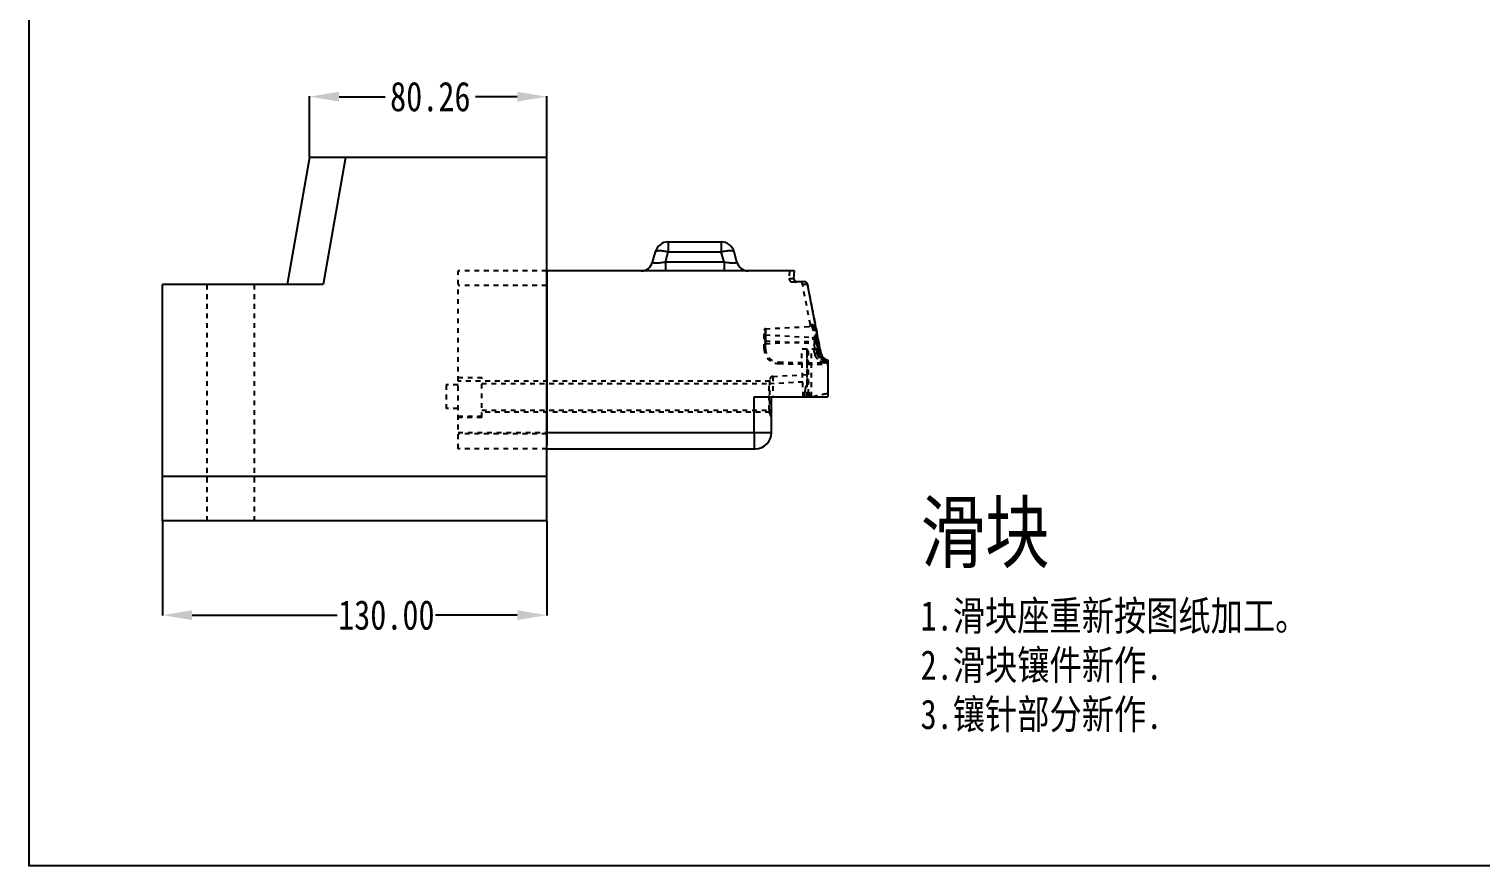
# Model space of a CAD drawing. Header units: millimetres. Extents: x 3432 to 5032, y -1628 to -1061.
# Drawn here: x 3431.5 to 3922.9, y -1627.5 to -1344.2 of the extents above; entities that cross this region are included whole.
import ezdxf

# ---------------------------------------------------------------- set-up
doc = ezdxf.new("R2010")
doc.units = ezdxf.units.MM
doc.header["$LTSCALE"] = 16.335
doc.header["$PDMODE"] = 3
doc.header["$PDSIZE"] = 0.3125
doc.linetypes.add('HIDDEN', pattern=[0.2, 0.1, -0.1])
doc.layers.get('0').update_dxf_attribs({"linetype": 'CONTINUOUS'})
doc.layers.get('Defpoints').update_dxf_attribs({"linetype": 'CONTINUOUS'})
doc.layers.add('DEFAULT_2', color=8, linetype='HIDDEN')
doc.styles.get("Standard").update_dxf_attribs({"font": 'txt', "width": 0.8})
doc.dimstyles.new('STANDARD$0', dxfattribs={"dimscale": 2, "dimtxt": 3, "dimasz": 3, "dimexe": 1.25, "dimexo": 0.625, "dimgap": 0.5, "dimtad": 0, "dimdsep": 46, "dimlunit": 6, "dimtxsty": 'Standard', "dimblk": 'CLOSEDBLANK', "dimcen": 0, "dimclrt": 2, "dimazin": 2, "dimtfac": 2, "dimtmove": 1, "dimatfit": 3, "dimfxl": 0, "dimtolj": 1, "dimtzin": 0, "dimarcsym": 0})

# ---------------------------------------------------------------- blocks, each defined once
blk = doc.blocks.new('*D558')
at = {"color": 4, "lineweight": -2}
for p, q in [((3526.48, -1387.62), (3526.48, -1366.97)), ((3536.48, -1367.1), (3552.01, -1367.1)), ((3596.74, -1367.1), (3582.67, -1367.1)), ((3606.74, -1387.62), (3606.74, -1366.97))]:
    blk.add_line(p, q, dxfattribs=at)
at = {"color": 4}
for points in [[(3536.48, -1365.43), (3536.48, -1368.76), (3526.48, -1367.1)], [(3596.74, -1365.43), (3596.74, -1368.76), (3606.74, -1367.1)]]:
    blk.add_solid(points, dxfattribs=at)
at = {"layer": 'Defpoints', "color": 0}
for p in [(3526.48, -1367.1), (3526.48, -1387.69), (3606.74, -1387.69)]:
    blk.add_point(p, dxfattribs=at)
at = {"color": 6, "insert": (3567.34, -1367.1), "char_height": 10, "attachment_point": 5}
blk.add_mtext('\\A1;80.26', dxfattribs=at)
blk = doc.blocks.new('*D559')
at = {"color": 4, "lineweight": -2}
for p, q in [((3476.74, -1510.75), (3476.74, -1542.73)), ((3606.74, -1510.75), (3606.74, -1542.73)), ((3486.74, -1542.6), (3535.8, -1542.6)), ((3596.74, -1542.6), (3569.13, -1542.6))]:
    blk.add_line(p, q, dxfattribs=at)
at = {"color": 4}
for points in [[(3486.74, -1540.94), (3486.74, -1544.27), (3476.74, -1542.6)], [(3596.74, -1540.94), (3596.74, -1544.27), (3606.74, -1542.6)]]:
    blk.add_solid(points, dxfattribs=at)
at = {"layer": 'Defpoints', "color": 0}
for p in [(3476.74, -1510.69), (3606.74, -1510.69), (3476.74, -1542.6)]:
    blk.add_point(p, dxfattribs=at)
at = {"color": 6, "insert": (3552.46, -1542.6), "char_height": 10, "attachment_point": 5}
blk.add_mtext('\\A1;130.00', dxfattribs=at)

msp = doc.modelspace()

# ---------------------------------------------------------------- linework, layer by layer
at = {"color": 7, "linetype": 'Continuous'}
for p, q in [((3526.48, -1387.685), (3518.898, -1430.685)), ((3606.744, -1387.685), (3526.48, -1387.685)), ((3538.665, -1387.685), (3531.083, -1430.685)), ((3606.744, -1510.685), (3606.744, -1387.685)), ((3642.569, -1423.091), (3643.507, -1419.591)), ((3646.916, -1423.091), (3647.854, -1419.591)), ((3647.854, -1416.255), (3647.854, -1419.591)), ((3647.854, -1416.255), (3665.81, -1416.255)), ((3647.854, -1419.591), (3665.81, -1419.591)), ((3665.81, -1416.255), (3665.81, -1419.591)), ((3666.748, -1423.091), (3665.81, -1419.591)), ((3671.095, -1423.091), (3670.157, -1419.591)), ((3646.916, -1423.091), (3646.916, -1426.055)), ((3666.748, -1423.091), (3646.916, -1423.091)), ((3666.748, -1423.091), (3666.748, -1426.055)), ((3690.551, -1426.055), (3606.744, -1426.055)), ((3606.849, -1480.755), (3606.849, -1426.055)), ((3690.412, -1428.691), (3690.551, -1426.055)), ((3693.964, -1429.743), (3691.412, -1429.743)), ((3476.744, -1510.685), (3476.744, -1430.685)), ((3531.083, -1430.685), (3476.744, -1430.685)), ((3699.492, -1453.876), (3694.952, -1430.557)), ((3701.844, -1456.254), (3701.844, -1468.685)), ((3676.949, -1480.755), (3676.949, -1468.685)), ((3676.949, -1468.685), (3701.844, -1468.685)), ((3682.844, -1480.755), (3682.844, -1468.685)), ((3606.744, -1480.755), (3682.844, -1480.755)), ((3606.801, -1486.255), (3677.344, -1486.255)), ((3606.744, -1495.685), (3476.744, -1495.685)), ((3606.744, -1510.685), (3476.744, -1510.685))]:
    msp.add_line(p, q, dxfattribs=at)
msp.add_lwpolyline([(3431.544, -1060.875), (4642.265, -1060.875), (4642.265, -1627.503), (3431.544, -1627.503)], close=True)
for centre, radius, start, end in [((3647.854, -1420.755), 4.5, 90, 165), ((3665.81, -1420.755), 4.5, 15, 90), ((3638.706, -1422.055), 4, 270, 345), ((3674.959, -1422.055), 4, 195, 270), ((3691.412, -1428.743), 1.001, 177.04543, 270.04332), ((3693.964, -1430.75), 1.007, 11.05148, 90.0309), ((3702.454, -1453.298), 3.019, 191.04226, 258.33323), ((3677.344, -1480.755), 5.5, 270, 0)]:
    msp.add_arc(centre, radius, start, end, dxfattribs=at)
for points, knots in [([(3643.507, -1419.591), (3643.552, -1419.423), (3643.898, -1419.252), (3644.369, -1419.177), (3644.915, -1419.151), (3645.554, -1419.184), (3646.553, -1419.301), (3647.327, -1419.459), (3647.854, -1419.591)], [0, 0, 0, 0, 0.1154739, 0.2102065, 0.3308145, 0.4746966, 0.6376747, 1, 1, 1, 1]), ([(3665.81, -1419.591), (3666.338, -1419.459), (3667.112, -1419.301), (3668.11, -1419.184), (3668.749, -1419.151), (3669.295, -1419.177), (3669.766, -1419.252), (3670.112, -1419.423), (3670.157, -1419.591)], [0, 0, 0, 0, 0.3623253, 0.5253034, 0.6691855, 0.7897935, 0.8845261, 1, 1, 1, 1]), ([(3646.916, -1423.091), (3646.629, -1423.147), (3646.059, -1423.251), (3645.224, -1423.371), (3644.448, -1423.45), (3643.771, -1423.481), (3643.232, -1423.461), (3642.878, -1423.404), (3642.687, -1423.322), (3642.601, -1423.256), (3642.558, -1423.174), (3642.562, -1423.117), (3642.569, -1423.091)], [0, 0, 0, 0, 0.1931712, 0.3813937, 0.5561119, 0.7076695, 0.8276843, 0.9120175, 0.9414156, 0.9638611, 0.9820461, 1, 1, 1, 1]), ([(3671.095, -1423.091), (3671.102, -1423.117), (3671.106, -1423.174), (3671.063, -1423.256), (3670.977, -1423.322), (3670.786, -1423.403), (3670.433, -1423.461), (3669.894, -1423.481), (3669.217, -1423.45), (3668.44, -1423.371), (3667.605, -1423.251), (3667.036, -1423.147), (3666.748, -1423.091)], [0, 0, 0, 0, 0.0179537, 0.0361382, 0.0585757, 0.0879652, 0.1722713, 0.292269, 0.4438196, 0.6185576, 0.8068211, 1, 1, 1, 1]), ([(3606.811, -1486.117), (3606.82, -1485.883), (3606.829, -1485.238), (3606.841, -1484.056), (3606.847, -1482.504), (3606.849, -1481.361), (3606.849, -1480.755)], [0, 0, 0, 0, 0.1315282, 0.3604955, 0.6612195, 1, 1, 1, 1]), ([(3676.949, -1480.755), (3676.949, -1481.113), (3676.948, -1481.815), (3676.942, -1482.833), (3676.934, -1483.772), (3676.924, -1484.487), (3676.914, -1484.993), (3676.907, -1485.314), (3676.899, -1485.59), (3676.891, -1485.821), (3676.882, -1486.001), (3676.874, -1486.122), (3676.868, -1486.191), (3676.863, -1486.226), (3676.859, -1486.243), (3676.855, -1486.255), (3676.853, -1486.255)], [0, 0, 0, 0, 0.1949407, 0.3824376, 0.5551984, 0.7066521, 0.7725268, 0.8309572, 0.8813995, 0.9233566, 0.9564334, 0.9803232, 0.9887471, 0.9948101, 0.9985212, 1, 1, 1, 1]), ([(3606.801, -1486.255), (3606.804, -1486.255), (3606.803, -1486.237), (3606.808, -1486.217), (3606.809, -1486.171), (3606.811, -1486.138), (3606.811, -1486.117)], [0, 0, 0, 0, 0.0655754, 0.2537928, 0.5654518, 1, 1, 1, 1])]:
    msp.add_open_spline(points, degree=3, knots=knots, dxfattribs=at)
at = {"layer": 'DEFAULT_2', "color": 8, "linetype": 'HIDDEN'}
for p, q in [((3576.744, -1486.255), (3576.744, -1426.055)), ((3606.744, -1426.055), (3576.744, -1426.055)), ((3688.897, -1426.055), (3688.759, -1428.691)), ((3688.759, -1428.691), (3690.412, -1428.691)), ((3689.761, -1429.743), (3691.412, -1429.743)), ((3491.744, -1430.685), (3491.744, -1510.685)), ((3507.744, -1430.685), (3507.744, -1510.685)), ((3606.744, -1431.055), (3576.744, -1431.055)), ((3695.964, -1444.302), (3693.292, -1430.557)), ((3693.292, -1430.557), (3694.952, -1430.557)), ((3694.952, -1430.557), (3696.469, -1438.351)), ((3696.469, -1438.351), (3697.226, -1442.24)), ((3696.812, -1444.257), (3695.964, -1444.302)), ((3697.226, -1442.24), (3697.983, -1446.124)), ((3680.287, -1452.457), (3680.287, -1446.171)), ((3680.751, -1447.724), (3680.751, -1447.608)), ((3680.761, -1445.672), (3696.345, -1444.855)), ((3680.761, -1447.732), (3697.23, -1448.596)), ((3697.576, -1452.594), (3696.869, -1448.958)), ((3697.697, -1449.002), (3696.869, -1448.958)), ((3697.383, -1448.628), (3697.23, -1448.596)), ((3697.855, -1449.506), (3697.803, -1449.295)), ((3697.908, -1449.733), (3697.849, -1449.479)), ((3697.983, -1446.124), (3699.492, -1453.876)), ((3680.761, -1449.741), (3680.287, -1449.741)), ((3680.761, -1450.692), (3680.287, -1450.692)), ((3680.761, -1452.457), (3680.287, -1452.457)), ((3680.761, -1452.457), (3680.761, -1449.741)), ((3680.761, -1449.741), (3697.607, -1450.624)), ((3680.761, -1450.692), (3697.733, -1449.803)), ((3693.579, -1468.685), (3693.017, -1452.594)), ((3698.134, -1452.594), (3693.017, -1452.594)), ((3694.883, -1457.616), (3694.862, -1452.594)), ((3694.863, -1452.594), (3694.912, -1464.611)), ((3694.882, -1457.616), (3694.863, -1452.594)), ((3695.37, -1467.774), (3695.37, -1452.594)), ((3696.375, -1468.685), (3696.375, -1452.594)), ((3697.39, -1453.946), (3697.135, -1452.594)), ((3698.257, -1453.972), (3697.607, -1450.624)), ((3698.548, -1453.972), (3697.733, -1449.803)), ((3697.966, -1449.995), (3697.901, -1449.699)), ((3698.026, -1450.284), (3697.957, -1449.954)), ((3698.074, -1450.528), (3698.017, -1450.238)), ((3698.074, -1450.528), (3698.074, -1450.528)), ((3698.724, -1453.876), (3698.074, -1450.528)), ((3698.074, -1450.528), (3698.29, -1451.643)), ((3698.134, -1452.594), (3698.377, -1453.876)), ((3698.199, -1449.707), (3699.014, -1453.876)), ((3698.349, -1450.474), (3698.199, -1449.707)), ((3698.29, -1451.643), (3698.462, -1452.53)), ((3699.003, -1453.822), (3698.349, -1450.474)), ((3698.377, -1453.876), (3698.724, -1453.876)), ((3698.462, -1452.53), (3698.507, -1452.76)), ((3698.507, -1452.76), (3698.711, -1453.811)), ((3698.711, -1453.811), (3698.724, -1453.876)), ((3698.747, -1453.933), (3698.77, -1453.928)), ((3699.014, -1453.876), (3699.003, -1453.822)), ((3699.014, -1453.876), (3699.492, -1453.876)), ((3685.183, -1456.956), (3701.844, -1457.247)), ((3685.2, -1457.456), (3701.844, -1457.747)), ((3694.912, -1464.611), (3694.883, -1457.616)), ((3701.325, -1457.2), (3701.325, -1456.317)), ((3701.325, -1456.317), (3701.844, -1456.317)), ((3701.325, -1457.2), (3701.844, -1457.2)), ((3701.707, -1456.82), (3701.844, -1456.82)), ((3576.744, -1462.185), (3584.744, -1462.185)), ((3682.298, -1463.435), (3576.744, -1463.435)), ((3584.744, -1475.685), (3584.744, -1462.185)), ((3584.744, -1464.185), (3682.041, -1464.185)), ((3682.041, -1464.185), (3695.37, -1463.486)), ((3682.041, -1473.185), (3682.041, -1464.185)), ((3682.298, -1474.599), (3682.298, -1462.77)), ((3683.251, -1461.766), (3695.37, -1461.131)), ((3683.251, -1461.766), (3683.251, -1468.685)), ((3572.744, -1464.685), (3572.744, -1472.685)), ((3576.744, -1464.685), (3572.744, -1464.685)), ((3694.931, -1468.685), (3694.912, -1464.611)), ((3576.744, -1472.685), (3572.744, -1472.685)), ((3584.744, -1473.185), (3682.041, -1473.185)), ((3682.298, -1473.935), (3584.744, -1473.935)), ((3682.041, -1473.185), (3682.844, -1473.227)), ((3576.744, -1475.185), (3584.744, -1475.185)), ((3584.744, -1475.685), (3576.744, -1475.685)), ((3576.744, -1480.755), (3606.744, -1480.755)), ((3606.744, -1481.255), (3576.744, -1481.255)), ((3606.801, -1486.255), (3576.744, -1486.255))]:
    msp.add_line(p, q, dxfattribs=at)
for points in [[(3695.964, -1444.302), (3695.973, -1444.381), (3695.941, -1444.571), (3695.842, -1444.737), (3695.688, -1444.851), (3695.503, -1444.9)], [(3696.402, -1448.552), (3696.583, -1448.596), (3696.736, -1448.704), (3696.839, -1448.859), (3696.869, -1448.958)], [(3697.762, -1449.147), (3697.726, -1449.031), (3697.69, -1448.936), (3697.636, -1448.834), (3697.532, -1448.715), (3697.371, -1448.623), (3697.23, -1448.596)], [(3697.808, -1449.316), (3697.766, -1449.162), (3697.73, -1449.042), (3697.694, -1448.945), (3697.642, -1448.843), (3697.542, -1448.723), (3697.383, -1448.628)]]:
    msp.add_lwpolyline(points, dxfattribs=at)
for centre, radius, start, end in [((3689.758, -1428.743), 1, 177, 270), ((3692.305, -1430.749), 1.006, 11, 90), ((3696.319, -1444.353), 0.503, 273.06018, 11.03592), ((3680.787, -1446.171), 0.5, 93, 180), ((3680.787, -1447.233), 0.5, 180, 267), ((4528.03, -1446.252), 847.28, 180.099592, 180.300309), ((3697.204, -1449.097), 0.502, 10.9449, 86.97008), ((3635.777, -1462.703), 63.284, 12.93564, 13.18412), ((3697.195, -1449.119), 0.525, 57.49783, 64.85523), ((3633.654, -1463.191), 65.463, 12.8092, 12.93643), ((3629.983, -1464.017), 69.225, 11.84926, 12.80251), ((3685.287, -1452.457), 5, 180, 269), ((3685.261, -1452.448), 4.5, 180.00047, 268.99953), ((3701.32, -1453.201), 3.999, 190.73556, 270.0778), ((3688.803, -1404.227), 46.442, 281.08531, 281.32061), ((3701.652, -1453.314), 3.458, 190.97292, 192.23265), ((3701.709, -1453.318), 3.502, 190.9522, 269.97545), ((3701.311, -1453.325), 2.985, 190.63092, 250.19261), ((3690.03, -1410.497), 44.301, 281.08457, 281.34772), ((3701.998, -1453.296), 3.517, 191.09349, 222.60354), ((3701.682, -1453.304), 3.014, 190.95459, 269.97028), ((3701.865, -1453.32), 2.905, 191.03704, 194.25797), ((3701.739, -1453.27), 3.078, 210.71938, 217.12821), ((3702.014, -1453.28), 3.539, 222.61861, 257.24181), ((3701.646, -1453.347), 2.957, 230.48905, 238.52027), ((3701.696, -1453.27), 3.048, 238.53726, 263.12953), ((3702.027, -1453.239), 3.581, 257.18944, 262.80566), ((3701.681, -1453.378), 2.939, 263.16726, 270.00207), ((3701.998, -1453.281), 3.036, 257.5179, 264.12549), ((3702.021, -1453.279), 3.541, 262.80971, 265.39034), ((3701.991, -1453.344), 2.973, 264.13854, 267.17081), ((3693.142, -1456.817), 8.565, 359.97962, 1.61955), ((3702.019, -1453.313), 3.507, 265.39144, 267.14698), ((3683.304, -1462.77), 1.006, 93, 180), ((3693.34, -1463.294), 2.047, 336.39466, 343.89833), ((3694.095, -1463.443), 1.275, 355.07582, 359.94864), ((3706.705, -1468.177), 12.71, 178.21413, 182.28804), ((3701.946, -1467.849), 7.937, 171.15696, 173.34468), ((3700.555, -1467.627), 6.529, 167.2002, 171.20193), ((3698.409, -1467.068), 4.31, 159.34162, 161.93866), ((3820.819, -1468.466), 125.45, 179.90623, 180.09992), ((3703.96, -1464.77), 8.775, 198.32996, 200.44045), ((3683.304, -1474.599), 1.006, 180, 242.78475)]:
    msp.add_arc(centre, radius, start, end, dxfattribs=at)
for points, knots in [([(3696.345, -1444.855), (3696.474, -1444.85), (3696.758, -1444.718), (3696.84, -1444.403), (3696.812, -1444.258)], [0, 0, 0, 0, 0.4657189, 1, 1, 1, 1]), ([(3696.812, -1444.257), (3696.826, -1444.256), (3696.86, -1444.298), (3696.899, -1444.374), (3696.954, -1444.508), (3697.017, -1444.687), (3697.089, -1444.915), (3697.204, -1445.308), (3697.361, -1445.899), (3697.56, -1446.713), (3697.772, -1447.643), (3697.989, -1448.653), (3698.129, -1449.351), (3698.199, -1449.707)], [0, 0, 0, 0, 0.0075196, 0.0236059, 0.0487051, 0.0826528, 0.1252082, 0.1759899, 0.3001701, 0.4505462, 0.6215619, 0.8070037, 1, 1, 1, 1]), ([(3698.199, -1449.707), (3698.129, -1449.351), (3697.989, -1448.653), (3697.772, -1447.643), (3697.56, -1446.713), (3697.361, -1445.899), (3697.204, -1445.308), (3697.089, -1444.915), (3697.017, -1444.687), (3696.954, -1444.507), (3696.899, -1444.373), (3696.861, -1444.298), (3696.826, -1444.256), (3696.812, -1444.257)], [0, 0, 0, 0, 0.1929827, 0.3784326, 0.5494749, 0.6998694, 0.8240406, 0.8748124, 0.9173648, 0.9513162, 0.9764176, 0.9924977, 1, 1, 1, 1]), ([(3680.761, -1445.672), (3680.759, -1445.672), (3680.761, -1445.684), (3680.757, -1445.698), (3680.758, -1445.731), (3680.756, -1445.772), (3680.756, -1445.826), (3680.754, -1445.921), (3680.753, -1446.069), (3680.752, -1446.279), (3680.751, -1446.531), (3680.75, -1446.823), (3680.75, -1447.285), (3680.751, -1447.938), (3680.753, -1448.795), (3680.756, -1449.725), (3680.759, -1450.366), (3680.761, -1450.692)], [0, 0, 0, 0, 0.0012438, 0.0048704, 0.0108814, 0.0192668, 0.0300147, 0.0431006, 0.0761371, 0.1180709, 0.1685017, 0.2269368, 0.2928279, 0.4443561, 0.6172309, 0.8048996, 1, 1, 1, 1]), ([(3680.751, -1447.608), (3680.751, -1447.465), (3680.75, -1447.194), (3680.75, -1446.812), (3680.751, -1446.479), (3680.752, -1446.201), (3680.753, -1446.005), (3680.755, -1445.879), (3680.756, -1445.806), (3680.758, -1445.751), (3680.756, -1445.707), (3680.762, -1445.689), (3680.758, -1445.672), (3680.761, -1445.672)], [0, 0, 0, 0, 0.2217328, 0.4200527, 0.5923689, 0.7365104, 0.8505685, 0.8958727, 0.933142, 0.9622421, 0.9831115, 0.995703, 1, 1, 1, 1]), ([(3680.761, -1447.732), (3680.758, -1447.732), (3680.76, -1447.753), (3680.755, -1447.774), (3680.755, -1447.826), (3680.753, -1447.89), (3680.752, -1447.975), (3680.751, -1448.12), (3680.75, -1448.338), (3680.751, -1448.639), (3680.753, -1448.982), (3680.756, -1449.354), (3680.759, -1449.61), (3680.761, -1449.741)], [0, 0, 0, 0, 0.0049045, 0.0192523, 0.0430195, 0.0760329, 0.1179409, 0.1683637, 0.2927415, 0.4443229, 0.6171911, 0.8049141, 1, 1, 1, 1]), ([(3680.761, -1449.741), (3680.759, -1449.61), (3680.756, -1449.354), (3680.753, -1448.981), (3680.751, -1448.638), (3680.75, -1448.338), (3680.751, -1448.119), (3680.752, -1447.975), (3680.753, -1447.89), (3680.755, -1447.826), (3680.755, -1447.774), (3680.76, -1447.753), (3680.758, -1447.732), (3680.761, -1447.732)], [0, 0, 0, 0, 0.1951054, 0.3829617, 0.5559494, 0.7075407, 0.8318123, 0.8821819, 0.9240359, 0.9570053, 0.9807551, 0.9950971, 1, 1, 1, 1]), ([(3696.345, -1444.855), (3696.36, -1444.854), (3696.396, -1444.889), (3696.437, -1444.96), (3696.494, -1445.079), (3696.59, -1445.323), (3696.727, -1445.735), (3696.905, -1446.342), (3697.104, -1447.081), (3697.314, -1447.926), (3697.527, -1448.844), (3697.665, -1449.479), (3697.733, -1449.803)], [0, 0, 0, 0, 0.008373, 0.0247928, 0.0500759, 0.0841997, 0.1776455, 0.3017715, 0.4519019, 0.6225449, 0.807466, 1, 1, 1, 1]), ([(3697.23, -1448.596), (3697.236, -1448.596), (3697.246, -1448.612), (3697.259, -1448.641), (3697.276, -1448.692), (3697.303, -1448.794), (3697.341, -1448.965), (3697.39, -1449.215), (3697.443, -1449.519), (3697.52, -1449.994), (3697.573, -1450.367), (3697.607, -1450.624)], [0, 0, 0, 0, 0.0076356, 0.0238124, 0.0490577, 0.0832983, 0.1775353, 0.3025094, 0.4533685, 0.6244015, 1, 1, 1, 1]), ([(3697.607, -1450.624), (3697.571, -1450.367), (3697.52, -1449.994), (3697.444, -1449.519), (3697.39, -1449.215), (3697.341, -1448.965), (3697.303, -1448.794), (3697.276, -1448.692), (3697.259, -1448.641), (3697.247, -1448.612), (3697.236, -1448.596), (3697.23, -1448.596)], [0, 0, 0, 0, 0.3754643, 0.5464559, 0.6973429, 0.822367, 0.9166222, 0.9508371, 0.976051, 0.9922299, 1, 1, 1, 1]), ([(3697.601, -1448.79), (3697.613, -1448.806), (3697.656, -1448.871), (3697.686, -1448.945), (3697.697, -1449.002)], [0, 0, 0, 0, 0.2610713, 1, 1, 1, 1]), ([(3697.697, -1449.002), (3697.701, -1449.002), (3697.71, -1449.015), (3697.721, -1449.037), (3697.736, -1449.076), (3697.761, -1449.153), (3697.798, -1449.282), (3697.846, -1449.47), (3697.9, -1449.698), (3697.979, -1450.055), (3698.036, -1450.335), (3698.074, -1450.528)], [0, 0, 0, 0, 0.0079311, 0.0247791, 0.0507792, 0.0856145, 0.1801299, 0.3048414, 0.4556269, 0.6262588, 1, 1, 1, 1]), ([(3697.697, -1449.002), (3697.701, -1449.002), (3697.71, -1449.015), (3697.721, -1449.037), (3697.736, -1449.076), (3697.761, -1449.153), (3697.798, -1449.282), (3697.846, -1449.471), (3697.9, -1449.7), (3697.979, -1450.056), (3698.036, -1450.336), (3698.074, -1450.528)], [0, 0, 0, 0, 0.0081662, 0.0248738, 0.0505798, 0.085223, 0.1799763, 0.3056871, 0.4569148, 0.6274484, 1, 1, 1, 1]), ([(3697.39, -1453.946), (3697.516, -1453.922), (3697.74, -1453.885), (3698.005, -1453.855), (3698.175, -1453.846), (3698.269, -1453.847), (3698.333, -1453.854), (3698.37, -1453.866), (3698.377, -1453.876)], [0, 0, 0, 0, 0.3826806, 0.6834394, 0.7993139, 0.8952607, 0.9633135, 1, 1, 1, 1]), ([(3701.325, -1457.2), (3700.865, -1457.2), (3699.937, -1457.038), (3698.715, -1456.342), (3697.806, -1455.273), (3697.475, -1454.395), (3697.39, -1453.946)], [0, 0, 0, 0, 0.2507096, 0.5010206, 0.7507546, 1, 1, 1, 1]), ([(3697.607, -1450.624), (3697.665, -1450.612), (3697.751, -1450.595), (3697.861, -1450.573), (3697.933, -1450.559), (3697.991, -1450.546), (3698.034, -1450.539), (3698.058, -1450.53), (3698.072, -1450.53), (3698.074, -1450.528)], [0, 0, 0, 0, 0.3713415, 0.5493565, 0.7066401, 0.8325714, 0.9237534, 0.9797081, 1, 1, 1, 1]), ([(3697.733, -1449.803), (3697.834, -1449.783), (3697.973, -1449.757), (3698.127, -1449.722), (3698.182, -1449.713), (3698.199, -1449.707)], [0, 0, 0, 0, 0.6503305, 0.8886085, 1, 1, 1, 1]), ([(3697.92, -1449.766), (3697.981, -1449.754), (3698.074, -1449.732), (3698.169, -1449.718), (3698.199, -1449.707)], [0, 0, 0, 0, 0.6596353, 1, 1, 1, 1]), ([(3698.257, -1453.972), (3698.317, -1453.96), (3698.423, -1453.939), (3698.598, -1453.905), (3698.642, -1453.894), (3698.733, -1453.876), (3698.724, -1453.876)], [0, 0, 0, 0, 0.3868415, 0.730438, 0.9418691, 1, 1, 1, 1]), ([(3698.257, -1453.972), (3698.317, -1453.96), (3698.423, -1453.939), (3698.598, -1453.905), (3698.642, -1453.894), (3698.733, -1453.876), (3698.724, -1453.876)], [0, 0, 0, 0, 0.3868469, 0.7304421, 0.9418706, 1, 1, 1, 1]), ([(3701.325, -1456.317), (3700.989, -1456.317), (3700.313, -1456.203), (3699.418, -1455.709), (3698.737, -1454.949), (3698.476, -1454.319), (3698.401, -1453.994)], [0, 0, 0, 0, 0.250948, 0.5013462, 0.7509953, 1, 1, 1, 1]), ([(3698.548, -1453.972), (3698.605, -1453.961), (3698.713, -1453.939), (3698.855, -1453.912), (3698.953, -1453.889), (3699.001, -1453.881), (3699.014, -1453.876)], [0, 0, 0, 0, 0.3671254, 0.6947799, 0.9120135, 1, 1, 1, 1]), ([(3698.548, -1453.972), (3698.622, -1454.354), (3698.903, -1455.099), (3699.663, -1456.012), (3700.679, -1456.627), (3701.455, -1456.796), (3701.844, -1456.816)], [0, 0, 0, 0, 0.250225, 0.5001583, 0.7500103, 1, 1, 1, 1]), ([(3698.77, -1453.928), (3698.787, -1453.925), (3698.843, -1453.913), (3698.9, -1453.902), (3698.939, -1453.893)], [0, 0, 0, 0, 0.2953618, 1, 1, 1, 1]), ([(3698.939, -1453.893), (3698.949, -1453.891), (3698.974, -1453.885), (3698.999, -1453.882), (3699.014, -1453.876)], [0, 0, 0, 0, 0.4000091, 1, 1, 1, 1]), ([(3701.844, -1456.313), (3701.186, -1456.281), (3699.854, -1455.763), (3699.14, -1454.522), (3699.014, -1453.876)], [0, 0, 0, 0, 0.5003729, 1, 1, 1, 1]), ([(3685.183, -1456.947), (3685.182, -1457.011), (3685.181, -1457.103), (3685.182, -1457.221), (3685.184, -1457.296), (3685.187, -1457.356), (3685.189, -1457.405), (3685.194, -1457.428), (3685.196, -1457.447), (3685.2, -1457.447)], [0, 0, 0, 0, 0.3806501, 0.5534727, 0.7044727, 0.8284872, 0.9207185, 0.9781776, 1, 1, 1, 1]), ([(3685.183, -1456.947), (3685.182, -1457.011), (3685.181, -1457.103), (3685.182, -1457.221), (3685.184, -1457.296), (3685.187, -1457.356), (3685.189, -1457.405), (3685.194, -1457.428), (3685.196, -1457.447), (3685.2, -1457.447)], [0, 0, 0, 0, 0.3806501, 0.5534726, 0.7044726, 0.8284872, 0.9207185, 0.9781776, 1, 1, 1, 1]), ([(3685.183, -1456.956), (3685.182, -1457.02), (3685.181, -1457.112), (3685.182, -1457.23), (3685.184, -1457.305), (3685.187, -1457.366), (3685.189, -1457.414), (3685.194, -1457.437), (3685.196, -1457.456), (3685.2, -1457.456)], [0, 0, 0, 0, 0.3806501, 0.5534727, 0.7044727, 0.8284872, 0.9207185, 0.9781776, 1, 1, 1, 1]), ([(3685.183, -1456.956), (3685.182, -1457.017), (3685.181, -1457.131), (3685.183, -1457.28), (3685.186, -1457.382), (3685.193, -1457.433), (3685.195, -1457.45), (3685.198, -1457.455)], [0, 0, 0, 0, 0.3653122, 0.6812324, 0.9022127, 0.9674237, 1, 1, 1, 1]), ([(3701.681, -1456.317), (3701.684, -1456.317), (3701.687, -1456.336), (3701.692, -1456.359), (3701.696, -1456.407), (3701.7, -1456.469), (3701.703, -1456.547), (3701.706, -1456.666), (3701.707, -1456.758), (3701.707, -1456.82)], [0, 0, 0, 0, 0.0210786, 0.0775523, 0.1693255, 0.295414, 0.4528477, 0.6310729, 1, 1, 1, 1]), ([(3695.307, -1463.861), (3695.288, -1463.925), (3695.196, -1464.193), (3695.052, -1464.446), (3694.912, -1464.611)], [0, 0, 0, 0, 0.2369909, 1, 1, 1, 1]), ([(3694.912, -1464.611), (3694.944, -1464.572), (3695.063, -1464.418), (3695.158, -1464.246), (3695.216, -1464.114)], [0, 0, 0, 0, 0.2586594, 1, 1, 1, 1]), ([(3695.37, -1463.444), (3695.37, -1463.478), (3695.364, -1463.619), (3695.336, -1463.758), (3695.307, -1463.861)], [0, 0, 0, 0, 0.2414326, 1, 1, 1, 1]), ([(3694.005, -1468.685), (3693.99, -1468.315), (3693.991, -1467.582), (3694.097, -1466.504), (3694.354, -1465.482), (3694.694, -1464.869), (3694.912, -1464.611)], [0, 0, 0, 0, 0.2607285, 0.5160314, 0.7619861, 1, 1, 1, 1]), ([(3696.108, -1468.685), (3696, -1468.486), (3695.823, -1468.072), (3695.594, -1467.448), (3695.425, -1466.826), (3695.37, -1466.404), (3695.37, -1466.199)], [0, 0, 0, 0, 0.2597856, 0.5158173, 0.7640468, 1, 1, 1, 1]), ([(3696.802, -1468.685), (3697.001, -1468.6), (3697.409, -1468.457), (3698.239, -1468.22), (3699.293, -1467.981), (3700.565, -1467.738), (3701.417, -1467.596), (3701.844, -1467.528)], [0, 0, 0, 0, 0.1249124, 0.2498909, 0.4998882, 0.7499341, 1, 1, 1, 1])]:
    msp.add_open_spline(points, degree=3, knots=knots, dxfattribs=at)
for points in [[(3697.23, -1448.596), (3697.295, -1448.599), (3697.36, -1448.617), (3697.418, -1448.644)], [(3697.477, -1448.677), (3697.524, -1448.707), (3697.567, -1448.746), (3697.601, -1448.79)], [(3694.931, -1468.685), (3694.905, -1463.321), (3694.883, -1457.958), (3694.863, -1452.594)], [(3699.094, -1454.842), (3698.917, -1454.546), (3698.789, -1454.215), (3698.724, -1453.876)], [(3694.912, -1464.611), (3694.901, -1462.279), (3694.891, -1459.948), (3694.882, -1457.616)], [(3699.765, -1455.628), (3699.587, -1455.481), (3699.425, -1455.312), (3699.286, -1455.128)], [(3700.303, -1456.139), (3700.629, -1456.256), (3700.979, -1456.317), (3701.325, -1456.317)], [(3694.062, -1466.929), (3694.029, -1467.212), (3694.01, -1467.497), (3694.001, -1467.781)], [(3694.312, -1465.732), (3694.264, -1465.88), (3694.223, -1466.03), (3694.189, -1466.181)], [(3694.621, -1465.026), (3694.525, -1465.193), (3694.445, -1465.368), (3694.377, -1465.548)], [(3694.912, -1464.611), (3694.803, -1464.74), (3694.706, -1464.88), (3694.621, -1465.026)], [(3695.369, -1468.685), (3695.368, -1468.38), (3695.37, -1468.076), (3695.37, -1467.772)], [(3695.369, -1468.261), (3695.369, -1468.097), (3695.37, -1467.933), (3695.37, -1467.769)], [(3695.737, -1467.834), (3695.812, -1468.034), (3695.892, -1468.232), (3695.981, -1468.426)], [(3695.981, -1468.426), (3696.021, -1468.514), (3696.062, -1468.6), (3696.108, -1468.685)]]:
    msp.add_open_spline(points, degree=3, dxfattribs=at)

# ---------------------------------------------------------------- texts
at = {"insert": (3733.261, -1504.464), "char_height": 20, "width": 867.06888, "attachment_point": 1}
msp.add_mtext('{\\fSimSun|b0|i0|c134|p2;滑块\\P\\H0.5x;1.滑块座重新按图纸加工。\\P2.滑块镶件新作.\\P3.镶针部分新作.}', dxfattribs=at)

# ---------------------------------------------------------------- dimensions: what is measured, and where the dimension line sits
for base, p1, p2, picture, middle in [((3526.48, -1367.096), (3606.744, -1387.685), (3526.48, -1387.685), '*D558', (3567.341, -1367.096)), ((3476.744, -1542.605), (3606.744, -1510.685), (3476.744, -1510.685), '*D559', (3552.464, -1542.605))]:
    dim = msp.add_linear_dim(base=base, p1=p1, p2=p2, dimstyle='STANDARD$0', override={"dimscale": 1, "dimtxt": 10, "dimasz": 10, "dimexe": 0.125, "dimexo": 0.0625, "dimgap": 0, "dimzin": 0, "dimlunit": 2, "dimclrd": 4, "dimclre": 4, "dimclrt": 6, "dimazin": 0, "dimtfac": 1, "dimtofl": 0, "dimtmove": 0})
    dim.commit()
    dim.dimension.update_dxf_attribs({"geometry": picture, "text_midpoint": middle, "dimtype": 160})

doc.saveas('drawing.dxf')
